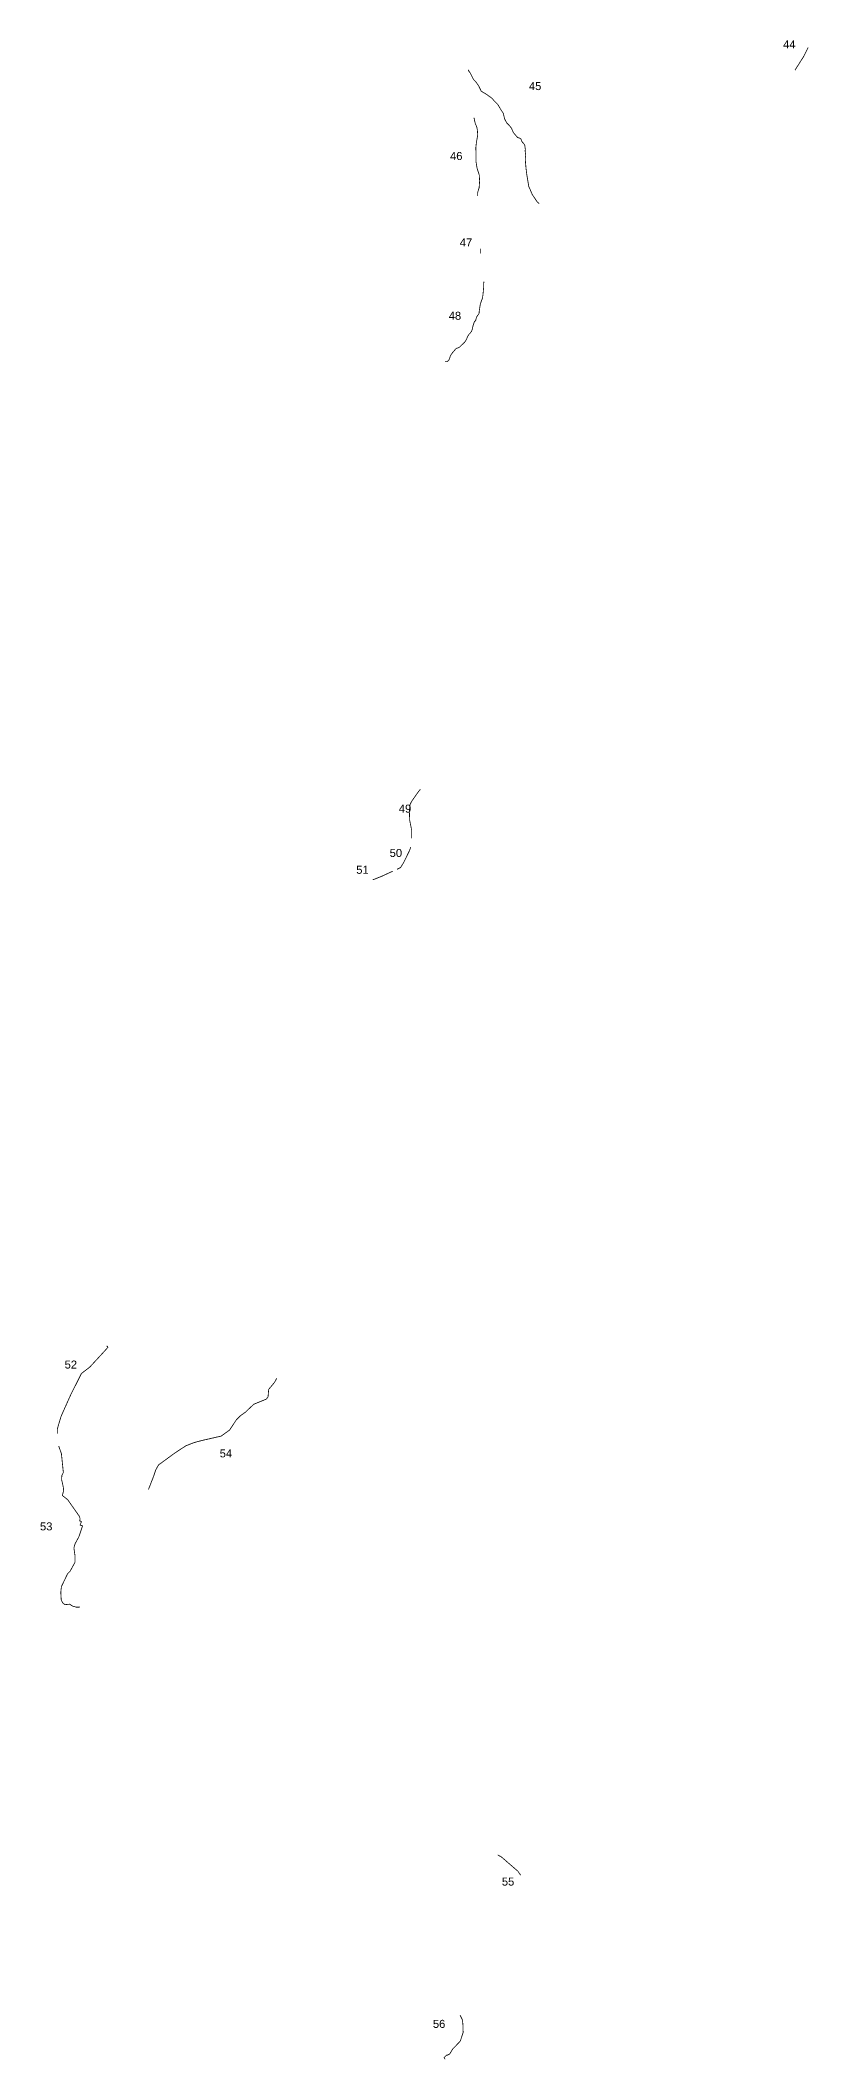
# Model space of a CAD drawing. Header units: metres. Extents: x 258924 to 356197, y 1740805 to 2227803.
# Drawn here: x 267380 to 272180, y 2092722 to 2105336 of the extents above; entities that cross this region are included whole.
import ezdxf

# ---------------------------------------------------------------- set-up
doc = ezdxf.new("R2010")
doc.units = ezdxf.units.M
doc.layers.add('UNPROTECTED', color=10, linetype='Continuous')
doc.styles.get("Standard").update_dxf_attribs({"font": 'arial.ttf'})

msp = doc.modelspace()

# ---------------------------------------------------------------- linework, layer by layer
at = {"layer": 'UNPROTECTED', "const_width": 5, "flags": 128}
for points in [[(272177, 2105292), (272147, 2105233), (272103, 2105164), (272095, 2105150)], [(270496, 2104317), (270485, 2104326), (270453, 2104373), (270440, 2104404), (270431, 2104424), (270426, 2104454), (270419, 2104497), (270414, 2104537), (270411, 2104570), (270409, 2104596), (270412, 2104618), (270408, 2104648), (270410, 2104654), (270407, 2104675), (270405, 2104685), (270389, 2104703), (270381, 2104723), (270361, 2104730), (270335, 2104760), (270323, 2104788), (270309, 2104805), (270293, 2104821), (270280, 2104846), (270272, 2104881), (270254, 2104908), (270237, 2104937), (270227, 2104946), (270217, 2104956), (270202, 2104974), (270169, 2104998), (270134, 2105019), (270117, 2105054), (270099, 2105079), (270086, 2105092), (270064, 2105135), (270058, 2105142), (270053, 2105153)], [(270089, 2104853), (270093, 2104833), (270098, 2104814), (270106, 2104796), (270110, 2104776), (270112, 2104745), (270104, 2104699), (270100, 2104664), (270101, 2104644), (270101, 2104617), (270102, 2104575), (270108, 2104538), (270122, 2104494), (270124, 2104458), (270121, 2104416), (270112, 2104387), (270111, 2104366)], [(270129, 2104036), (270128, 2104005)], [(270150, 2103828), (270150, 2103824), (270149, 2103791), (270145, 2103748), (270142, 2103727), (270134, 2103705), (270128, 2103686), (270122, 2103648), (270121, 2103635), (270119, 2103628), (270117, 2103624), (270111, 2103617), (270107, 2103612), (270103, 2103601), (270101, 2103594), (270100, 2103588), (270099, 2103586), (270096, 2103583), (270093, 2103581), (270091, 2103577), (270089, 2103573), (270084, 2103557), (270081, 2103545), (270077, 2103528), (270074, 2103520), (270065, 2103507), (270057, 2103499), (270049, 2103486), (270044, 2103474), (270039, 2103463), (270032, 2103453), (270023, 2103443), (270016, 2103437), (270008, 2103429), (270001, 2103422), (269995, 2103418), (269989, 2103415), (269981, 2103413), (269974, 2103408), (269955, 2103386), (269945, 2103372), (269940, 2103362), (269937, 2103350), (269934, 2103343), (269930, 2103337), (269924, 2103332), (269919, 2103329), (269916, 2103329), (269913, 2103330), (269910, 2103330)], [(269754, 2100658), (269736, 2100635), (269701, 2100585), (269690, 2100564), (269685, 2100522), (269687, 2100465), (269698, 2100409), (269697, 2100370), (269697, 2100352)], [(269694, 2100297), (269686, 2100275), (269649, 2100199), (269630, 2100169), (269608, 2100158)], [(269581, 2100146), (269516, 2100116), (269456, 2100092)], [(267794, 2097181), (267802, 2097172), (267762, 2097128), (267688, 2097048), (267636, 2097008), (267570, 2096877), (267509, 2096741), (267491, 2096681), (267485, 2096658), (267485, 2096632)], [(268055, 2096284), (268087, 2096366), (268101, 2096407), (268118, 2096437), (268222, 2096513), (268288, 2096556), (268341, 2096577), (268395, 2096591), (268509, 2096617), (268562, 2096655), (268604, 2096719), (268629, 2096744), (268660, 2096766), (268713, 2096816), (268791, 2096848), (268802, 2096862), (268806, 2096909), (268843, 2096953), (268856, 2096978)], [(267494, 2096555), (267511, 2096507), (267523, 2096390), (267514, 2096372), (267512, 2096346), (267523, 2096297), (267525, 2096278), (267517, 2096246), (267550, 2096220), (267623, 2096116), (267627, 2096103), (267626, 2096087), (267636, 2096083), (267628, 2096061), (267643, 2096056), (267620, 2095988), (267596, 2095944), (267589, 2095918), (267596, 2095868), (267596, 2095829), (267566, 2095774), (267549, 2095756), (267511, 2095677), (267507, 2095641), (267510, 2095592), (267522, 2095571), (267535, 2095564), (267562, 2095567), (267583, 2095554), (267606, 2095548), (267628, 2095549)], [(270237, 2094001), (270247, 2093995), (270260, 2093988), (270363, 2093899), (270376, 2093880), (270382, 2093874)], [(270001, 2092999), (270004, 2092995), (270015, 2092973), (270018, 2092958), (270020, 2092934), (270021, 2092892), (270004, 2092839), (269999, 2092833), (269955, 2092787), (269937, 2092757), (269921, 2092749), (269917, 2092750), (269913, 2092746), (269902, 2092735), (269908, 2092724)]]:
    msp.add_lwpolyline(points, dxfattribs=at)

# ---------------------------------------------------------------- texts
at = {"char_height": 50, "attachment_point": 1}
for s, width, insert in [('44', 70.18, (272020, 2105336)), ('45', 70.18, (270432, 2105076)), ('46', 70.18, (269939, 2104639)), ('47', 70.18, (270000, 2104099)), ('48', 174.07, (269931, 2103641)), ('49', 70.18, (269619, 2100562)), ('50', 70.18, (269562, 2100285)), ('51', 70.18, (269353, 2100180)), ('52', 70.18, (267531, 2097089)), ('54', 70.18, (268500, 2096534)), ('53', 215.39, (267377, 2096078)), ('55', 70.18, (270263, 2093859)), ('56', 70.18, (269832, 2092970))]:
    msp.add_mtext_dynamic_manual_height_columns(s, width=width, gutter_width=1, heights=[0], dxfattribs=dict(at, insert=insert))

doc.saveas('drawing.dxf')
